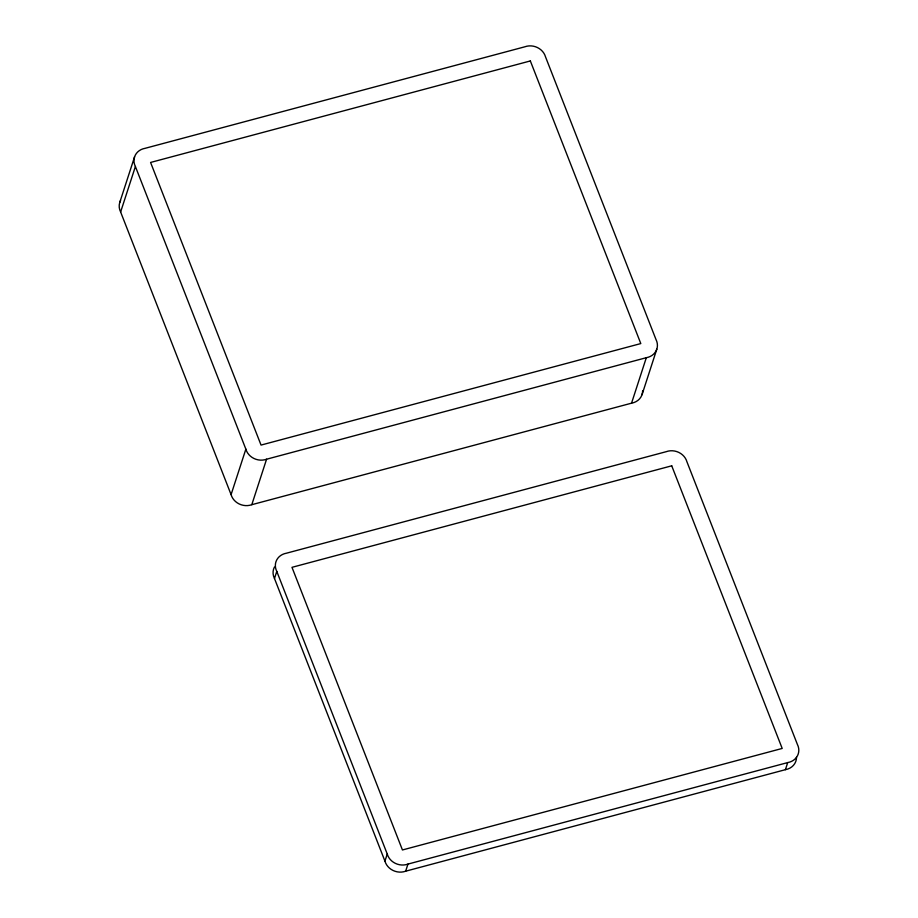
<?xml version="1.0" encoding="UTF-8"?>
<svg xmlns="http://www.w3.org/2000/svg" width="918" height="918" viewBox="0 0 918 918"><rect width="100%" height="100%" fill="white"/><g stroke="black" fill="none" stroke-linecap="round" stroke-linejoin="round"><path stroke-width="1.38" d="M119.799 202.316L134.579 156.84M120.625 211.989L135.394 166.514A14.963 13.311 18 0 1 145.067 148.326L524.809 46.807A14.963 13.311 18 0 1 545.521 56.882L655.991 339.511A14.963 13.311 18 0 1 646.318 357.699L631.55 403.174L251.796 504.693A14.963 13.311 18 0 1 231.084 494.618L120.625 211.989A14.963 13.311 18 0 1 120.568 200.526M231.084 494.618L245.863 449.143L135.394 166.514M251.796 504.693L266.576 459.218L646.318 357.699M274.482 578.489L276.788 571.398A14.963 13.311 18 0 1 286.45 553.198L666.204 451.69A14.963 13.311 18 0 1 686.916 461.754L797.375 744.383A14.963 13.311 18 0 1 787.713 762.583L785.406 769.674L405.653 871.193A14.963 13.311 18 0 1 384.94 861.118L274.482 578.489A14.963 13.311 18 0 1 274.436 567.026M384.94 861.118L387.247 854.027L276.788 571.398M405.653 871.193L407.959 864.09L787.713 762.583M642.038 394.66L656.806 349.184M266.576 459.218A14.963 13.311 18 0 1 245.863 449.143M642.646 390.804A14.963 13.311 18 0 1 631.55 403.174M407.959 864.09A14.963 13.311 18 0 1 387.247 854.027M796.514 757.304A14.963 13.311 18 0 1 785.406 769.674M530.34 60.944L150.586 162.452L261.045 445.081L640.798 343.573L530.34 60.944M671.724 465.816L291.981 567.335L402.44 849.965L782.193 748.445L671.724 465.816"/></g></svg>
